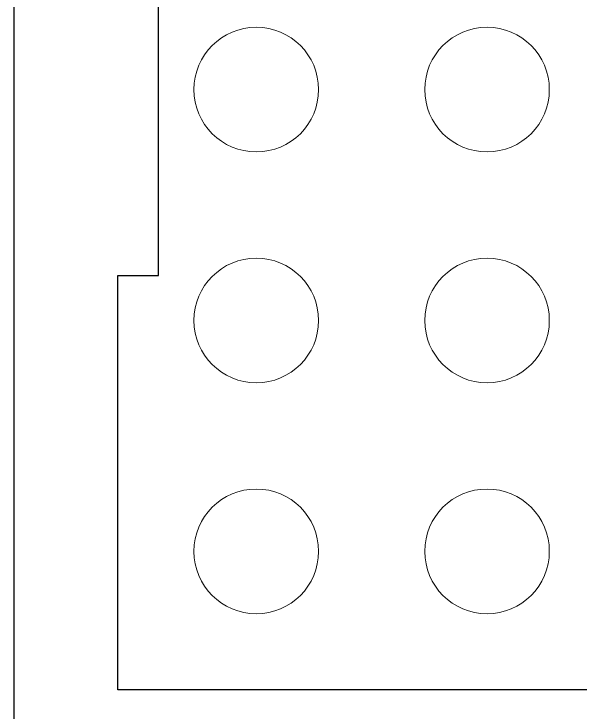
# Model space of a CAD drawing. Header units: inches. Extents: x 0 to 24, y 0 to 12.
# Drawn here: x 0 to 3.067, y 4.811 to 8.59 of the extents above; entities that cross this region are included whole.
import ezdxf

# ---------------------------------------------------------------- set-up
doc = ezdxf.new("R2010")
doc.units = ezdxf.units.IN
doc.header["$MEASUREMENT"] = 0
doc.layers.add('_dh_cut', color=6, linetype='Continuous', lineweight=5)

msp = doc.modelspace()

# ---------------------------------------------------------------- linework, layer by layer
msp.add_lwpolyline([(0, 0), (24, 0), (24, 12), (0, 12)], close=True)
at = {"layer": '_dh_cut', "color": 4, "linetype": 'Continuous', "lineweight": 25}
msp.add_lwpolyline([(6.8429, 9.1737), (6.8429, 7.1737), (7.0629, 7.1737), (7.0629, 4.9305), (0.5629, 4.9305), (0.5629, 7.1737), (0.7829, 7.1737), (0.7829, 9.1737), (0.5629, 9.1737), (0.5629, 11.4305), (7.0629, 11.4305), (7.0629, 9.1737)], close=True, dxfattribs=at)
at = {"layer": '_dh_cut'}
for centre in [(1.3129, 8.1805), (2.5629, 8.1805), (1.3129, 6.9305), (2.5629, 6.9305), (1.3129, 5.6805), (2.5629, 5.6805)]:
    msp.add_circle(centre, 0.3375, dxfattribs=at)

doc.saveas('drawing.dxf')
